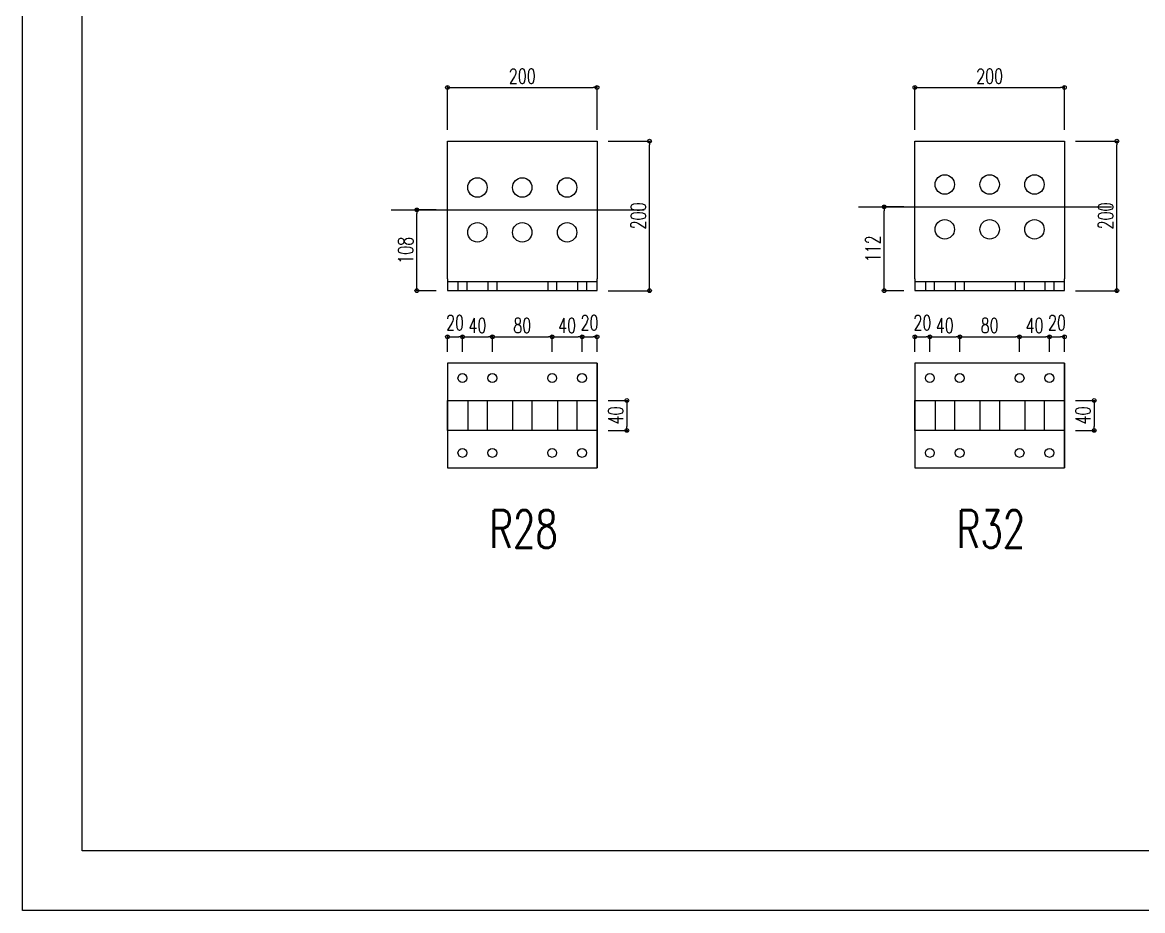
# Model space of a CAD drawing. Header units: millimetres. Extents: x -4568 to 36914, y -114 to 17788.
# Drawn here: x 16730 to 18228, y 1548 to 2736 of the extents above; entities that cross this region are included whole.
import ezdxf

# ---------------------------------------------------------------- set-up
doc = ezdxf.new("R2010")
doc.units = ezdxf.units.MM
doc.header["$LTSCALE"] = 5
doc.linetypes.add('JIS_08_50', pattern=[53, 50, -1.125, 0.75, -1.125])
doc.layers.get('0').update_dxf_attribs({"color": 255})
doc.layers.get('DEFPOINTS').update_dxf_attribs({"color": 255})
for name, color, linetype in [('01', 7, 'Continuous'), ('CENTER', 2, 'JIS_08_50'), ('寸法', 4, 'Continuous'), ('溶接', 241, 'Continuous')]:
    doc.layers.add(name, color=color, linetype=linetype)
doc.styles.add('KANJI', font='simplex.shx', dxfattribs={"width": 0.7, "bigfont": 'extfont2.shx'})
doc.styles.add('SUNPOU2', font='simplex.shx', dxfattribs={"width": 0.7, "height": 50, "bigfont": 'extfont2.shx'})
doc.dimstyles.new('一般寸法-小さめ', dxfattribs={"dimscale": 10, "dimtxt": 2, "dimasz": 0.5, "dimexe": 0.125, "dimexo": 1.5, "dimgap": 0.5, "dimtad": 1, "dimtxsty": 'KANJI', "dimblk": 'ORIGIN', "dimcen": 0, "dimclrd": 256, "dimclre": 256, "dimclrt": 256, "dimadec": 0, "dimazin": 0, "dimtfac": 1, "dimtmove": 2, "dimatfit": 2, "dimfxl": 0, "dimtolj": 2, "dimlwd": 5, "dimlwe": 5, "dimarcsym": 0})

# ---------------------------------------------------------------- blocks, each defined once
blk = doc.blocks.new('_Origin')
at = {"color": 0, "linetype": 'ByBlock', "lineweight": -2}
blk.add_line((0, 0), (-1, 0), dxfattribs=at)
blk.add_circle((0, 0), 0.5, dxfattribs=at)
blk = doc.blocks.new('*D1251')
at = {"layer": 'DEFPOINTS', "color": 0, "transparency": 16777216}
for p in [(17257.2, 2484.9), (17298.3, 2484.9), (17298.3, 2376.9)]:
    blk.add_point(p, dxfattribs=at)
at = {"layer": '寸法', "linetype": 'Continuous', "lineweight": 5, "transparency": 16777216}
for p, q in [((17283.3, 2484.9), (17255.9, 2484.9)), ((17257.2, 2381.9), (17257.2, 2479.9)), ((17283.3, 2376.9), (17255.9, 2376.9))]:
    blk.add_line(p, q, dxfattribs=at)
at = {"layer": '寸法', "lineweight": 5, "transparency": 16777216, "xscale": 5, "yscale": 5, "zscale": 5}
for p, rotation in [((17257.2, 2484.9), 90), ((17257.2, 2376.9), 270)]:
    blk.add_blockref('_Origin', p, dxfattribs=dict(at, rotation=rotation))
at = {"layer": '寸法', "linetype": 'Continuous', "transparency": 16777216, "insert": (17242.2, 2430.9), "char_height": 20, "attachment_point": 5, "rotation": 90, "style": 'KANJI'}
blk.add_mtext('\\A2;108', dxfattribs=at)
blk = doc.blocks.new('*D1252')
at = {"layer": 'DEFPOINTS', "color": 0, "transparency": 16777216}
for p in [(17882.4, 2488.9), (17923.6, 2488.9), (17923.6, 2376.9)]:
    blk.add_point(p, dxfattribs=at)
at = {"layer": '寸法', "linetype": 'Continuous', "lineweight": 5, "transparency": 16777216}
for p, q in [((17908.6, 2488.9), (17881.2, 2488.9)), ((17882.4, 2381.9), (17882.4, 2483.9)), ((17908.6, 2376.9), (17881.2, 2376.9))]:
    blk.add_line(p, q, dxfattribs=at)
at = {"layer": '寸法', "lineweight": 5, "transparency": 16777216, "xscale": 5, "yscale": 5, "zscale": 5}
for p, rotation in [((17882.4, 2488.9), 90), ((17882.4, 2376.9), 270)]:
    blk.add_blockref('_Origin', p, dxfattribs=dict(at, rotation=rotation))
at = {"layer": '寸法', "linetype": 'Continuous', "transparency": 16777216, "insert": (17867.4, 2432.9), "char_height": 20, "attachment_point": 5, "rotation": 90, "style": 'KANJI'}
blk.add_mtext('\\A2;112', dxfattribs=at)
blk = doc.blocks.new('*D1259')
at = {"layer": 'DEFPOINTS', "color": 0, "transparency": 16777216}
for p in [(17498.3, 2648.8), (17298.3, 2576.9), (17498.3, 2576.9)]:
    blk.add_point(p, dxfattribs=at)
at = {"layer": '寸法', "linetype": 'Continuous', "lineweight": 5, "transparency": 16777216}
for p, q in [((17298.3, 2591.9), (17298.3, 2650)), ((17303.3, 2648.8), (17493.3, 2648.8)), ((17498.3, 2591.9), (17498.3, 2650))]:
    blk.add_line(p, q, dxfattribs=at)
at = {"layer": '寸法', "lineweight": 5, "transparency": 16777216, "xscale": 5, "yscale": 5, "zscale": 5, "rotation": 180}
blk.add_blockref('_Origin', (17298.3, 2648.8), dxfattribs=at)
at = {"layer": '寸法', "lineweight": 5, "transparency": 16777216, "xscale": 5, "yscale": 5, "zscale": 5}
blk.add_blockref('_Origin', (17498.3, 2648.8), dxfattribs=at)
at = {"layer": '寸法', "linetype": 'Continuous', "transparency": 16777216, "insert": (17398.3, 2663.8), "char_height": 20, "attachment_point": 5, "style": 'KANJI'}
blk.add_mtext('\\A2;200', dxfattribs=at)
blk = doc.blocks.new('*D1260')
at = {"layer": 'DEFPOINTS', "color": 0, "transparency": 16777216}
for p in [(18123.6, 2648.8), (17923.6, 2576.9), (18123.6, 2576.9)]:
    blk.add_point(p, dxfattribs=at)
at = {"layer": '寸法', "linetype": 'Continuous', "lineweight": 5, "transparency": 16777216}
for p, q in [((17923.6, 2591.9), (17923.6, 2650)), ((17928.6, 2648.8), (18118.6, 2648.8)), ((18123.6, 2591.9), (18123.6, 2650))]:
    blk.add_line(p, q, dxfattribs=at)
at = {"layer": '寸法', "lineweight": 5, "transparency": 16777216, "xscale": 5, "yscale": 5, "zscale": 5, "rotation": 180}
blk.add_blockref('_Origin', (17923.6, 2648.8), dxfattribs=at)
at = {"layer": '寸法', "lineweight": 5, "transparency": 16777216, "xscale": 5, "yscale": 5, "zscale": 5}
blk.add_blockref('_Origin', (18123.6, 2648.8), dxfattribs=at)
at = {"layer": '寸法', "linetype": 'Continuous', "transparency": 16777216, "insert": (18023.6, 2663.8), "char_height": 20, "attachment_point": 5, "style": 'KANJI'}
blk.add_mtext('\\A2;200', dxfattribs=at)
blk = doc.blocks.new('*D1264')
at = {"layer": 'DEFPOINTS', "color": 0, "transparency": 16777216}
for p in [(17498.3, 2230), (17498.3, 2190), (17538.2, 2190)]:
    blk.add_point(p, dxfattribs=at)
at = {"layer": '寸法', "linetype": 'Continuous', "lineweight": 5, "transparency": 16777216}
for p, q in [((17513.3, 2230), (17539.5, 2230)), ((17538.2, 2225), (17538.2, 2195)), ((17513.3, 2190), (17539.5, 2190))]:
    blk.add_line(p, q, dxfattribs=at)
at = {"layer": '寸法', "lineweight": 5, "transparency": 16777216, "xscale": 5, "yscale": 5, "zscale": 5}
for p, rotation in [((17538.2, 2230), 90), ((17538.2, 2190), 270)]:
    blk.add_blockref('_Origin', p, dxfattribs=dict(at, rotation=rotation))
at = {"layer": '寸法', "linetype": 'Continuous', "transparency": 16777216, "insert": (17523.2, 2210), "char_height": 20, "attachment_point": 5, "rotation": 90, "style": 'KANJI'}
blk.add_mtext('\\A2;40', dxfattribs=at)
blk = doc.blocks.new('*D1265')
at = {"layer": 'DEFPOINTS', "color": 0, "transparency": 16777216}
for p in [(18123.6, 2230), (18123.6, 2190), (18163.5, 2190)]:
    blk.add_point(p, dxfattribs=at)
at = {"layer": '寸法', "linetype": 'Continuous', "lineweight": 5, "transparency": 16777216}
for p, q in [((18138.6, 2230), (18164.8, 2230)), ((18163.5, 2225), (18163.5, 2195)), ((18138.6, 2190), (18164.8, 2190))]:
    blk.add_line(p, q, dxfattribs=at)
at = {"layer": '寸法', "lineweight": 5, "transparency": 16777216, "xscale": 5, "yscale": 5, "zscale": 5}
for p, rotation in [((18163.5, 2230), 90), ((18163.5, 2190), 270)]:
    blk.add_blockref('_Origin', p, dxfattribs=dict(at, rotation=rotation))
at = {"layer": '寸法', "linetype": 'Continuous', "transparency": 16777216, "insert": (18148.5, 2210), "char_height": 20, "attachment_point": 5, "rotation": 90, "style": 'KANJI'}
blk.add_mtext('\\A2;40', dxfattribs=at)
blk = doc.blocks.new('*D1286')
at = {"layer": 'DEFPOINTS', "color": 0, "transparency": 16777216}
for p in [(17318.3, 2315.3), (17298.3, 2280), (17318.3, 2280)]:
    blk.add_point(p, dxfattribs=at)
at = {"layer": '寸法', "linetype": 'Continuous', "lineweight": 5, "transparency": 16777216}
for p, q in [((17298.3, 2295), (17298.3, 2316.5)), ((17303.3, 2315.3), (17313.3, 2315.3)), ((17318.3, 2295), (17318.3, 2316.5))]:
    blk.add_line(p, q, dxfattribs=at)
at = {"layer": '寸法', "lineweight": 5, "transparency": 16777216, "xscale": 5, "yscale": 5, "zscale": 5, "rotation": 180}
blk.add_blockref('_Origin', (17298.3, 2315.3), dxfattribs=at)
at = {"layer": '寸法', "lineweight": 5, "transparency": 16777216, "xscale": 5, "yscale": 5, "zscale": 5}
blk.add_blockref('_Origin', (17318.3, 2315.3), dxfattribs=at)
at = {"layer": '寸法', "linetype": 'Continuous', "transparency": 16777216, "insert": (17308.3, 2334), "char_height": 20, "attachment_point": 5, "style": 'KANJI'}
blk.add_mtext('\\A2;20', dxfattribs=at)
blk = doc.blocks.new('*D1287')
at = {"layer": 'DEFPOINTS', "color": 0, "transparency": 16777216}
for p in [(17358.3, 2315.3), (17318.3, 2280), (17358.3, 2280)]:
    blk.add_point(p, dxfattribs=at)
at = {"layer": '寸法', "linetype": 'Continuous', "lineweight": 5, "transparency": 16777216}
for p, q in [((17318.3, 2295), (17318.3, 2316.5)), ((17323.3, 2315.3), (17353.3, 2315.3)), ((17358.3, 2295), (17358.3, 2316.5))]:
    blk.add_line(p, q, dxfattribs=at)
at = {"layer": '寸法', "lineweight": 5, "transparency": 16777216, "xscale": 5, "yscale": 5, "zscale": 5, "rotation": 180}
blk.add_blockref('_Origin', (17318.3, 2315.3), dxfattribs=at)
at = {"layer": '寸法', "lineweight": 5, "transparency": 16777216, "xscale": 5, "yscale": 5, "zscale": 5}
blk.add_blockref('_Origin', (17358.3, 2315.3), dxfattribs=at)
at = {"layer": '寸法', "linetype": 'Continuous', "transparency": 16777216, "insert": (17338.3, 2330.3), "char_height": 20, "attachment_point": 5, "style": 'KANJI'}
blk.add_mtext('\\A2;40', dxfattribs=at)
blk = doc.blocks.new('*D1288')
at = {"layer": 'DEFPOINTS', "color": 0, "transparency": 16777216}
for p in [(17438.3, 2315.3), (17358.3, 2280), (17438.3, 2280)]:
    blk.add_point(p, dxfattribs=at)
at = {"layer": '寸法', "linetype": 'Continuous', "lineweight": 5, "transparency": 16777216}
for p, q in [((17358.3, 2295), (17358.3, 2316.5)), ((17363.3, 2315.3), (17433.3, 2315.3)), ((17438.3, 2295), (17438.3, 2316.5))]:
    blk.add_line(p, q, dxfattribs=at)
at = {"layer": '寸法', "lineweight": 5, "transparency": 16777216, "xscale": 5, "yscale": 5, "zscale": 5, "rotation": 180}
blk.add_blockref('_Origin', (17358.3, 2315.3), dxfattribs=at)
at = {"layer": '寸法', "lineweight": 5, "transparency": 16777216, "xscale": 5, "yscale": 5, "zscale": 5}
blk.add_blockref('_Origin', (17438.3, 2315.3), dxfattribs=at)
at = {"layer": '寸法', "linetype": 'Continuous', "transparency": 16777216, "insert": (17398.3, 2330.3), "char_height": 20, "attachment_point": 5, "style": 'KANJI'}
blk.add_mtext('\\A2;80', dxfattribs=at)
blk = doc.blocks.new('*D1289')
at = {"layer": 'DEFPOINTS', "color": 0, "transparency": 16777216}
for p in [(17478.3, 2315.3), (17438.3, 2280), (17478.3, 2280)]:
    blk.add_point(p, dxfattribs=at)
at = {"layer": '寸法', "linetype": 'Continuous', "lineweight": 5, "transparency": 16777216}
for p, q in [((17438.3, 2295), (17438.3, 2316.5)), ((17443.3, 2315.3), (17473.3, 2315.3)), ((17478.3, 2295), (17478.3, 2316.5))]:
    blk.add_line(p, q, dxfattribs=at)
at = {"layer": '寸法', "lineweight": 5, "transparency": 16777216, "xscale": 5, "yscale": 5, "zscale": 5, "rotation": 180}
blk.add_blockref('_Origin', (17438.3, 2315.3), dxfattribs=at)
at = {"layer": '寸法', "lineweight": 5, "transparency": 16777216, "xscale": 5, "yscale": 5, "zscale": 5}
blk.add_blockref('_Origin', (17478.3, 2315.3), dxfattribs=at)
at = {"layer": '寸法', "linetype": 'Continuous', "transparency": 16777216, "insert": (17458.3, 2330.3), "char_height": 20, "attachment_point": 5, "style": 'KANJI'}
blk.add_mtext('\\A2;40', dxfattribs=at)
blk = doc.blocks.new('*D1290')
at = {"layer": 'DEFPOINTS', "color": 0, "transparency": 16777216}
for p in [(17498.3, 2315.3), (17478.3, 2280), (17498.3, 2280)]:
    blk.add_point(p, dxfattribs=at)
at = {"layer": '寸法', "linetype": 'Continuous', "lineweight": 5, "transparency": 16777216}
for p, q in [((17478.3, 2295), (17478.3, 2316.5)), ((17483.3, 2315.3), (17493.3, 2315.3)), ((17498.3, 2295), (17498.3, 2316.5))]:
    blk.add_line(p, q, dxfattribs=at)
at = {"layer": '寸法', "lineweight": 5, "transparency": 16777216, "xscale": 5, "yscale": 5, "zscale": 5, "rotation": 180}
blk.add_blockref('_Origin', (17478.3, 2315.3), dxfattribs=at)
at = {"layer": '寸法', "lineweight": 5, "transparency": 16777216, "xscale": 5, "yscale": 5, "zscale": 5}
blk.add_blockref('_Origin', (17498.3, 2315.3), dxfattribs=at)
at = {"layer": '寸法', "linetype": 'Continuous', "transparency": 16777216, "insert": (17488.3, 2334), "char_height": 20, "attachment_point": 5, "style": 'KANJI'}
blk.add_mtext('\\A2;20', dxfattribs=at)
blk = doc.blocks.new('*D1291')
at = {"layer": 'DEFPOINTS', "color": 0, "transparency": 16777216}
for p in [(17943.6, 2315.3), (17923.6, 2280), (17943.6, 2280)]:
    blk.add_point(p, dxfattribs=at)
at = {"layer": '寸法', "linetype": 'Continuous', "lineweight": 5, "transparency": 16777216}
for p, q in [((17923.6, 2295), (17923.6, 2316.5)), ((17928.6, 2315.3), (17938.6, 2315.3)), ((17943.6, 2295), (17943.6, 2316.5))]:
    blk.add_line(p, q, dxfattribs=at)
at = {"layer": '寸法', "lineweight": 5, "transparency": 16777216, "xscale": 5, "yscale": 5, "zscale": 5, "rotation": 180}
blk.add_blockref('_Origin', (17923.6, 2315.3), dxfattribs=at)
at = {"layer": '寸法', "lineweight": 5, "transparency": 16777216, "xscale": 5, "yscale": 5, "zscale": 5}
blk.add_blockref('_Origin', (17943.6, 2315.3), dxfattribs=at)
at = {"layer": '寸法', "linetype": 'Continuous', "transparency": 16777216, "insert": (17933.6, 2334), "char_height": 20, "attachment_point": 5, "style": 'KANJI'}
blk.add_mtext('\\A2;20', dxfattribs=at)
blk = doc.blocks.new('*D1292')
at = {"layer": 'DEFPOINTS', "color": 0, "transparency": 16777216}
for p in [(17983.6, 2315.3), (17943.6, 2280), (17983.6, 2280)]:
    blk.add_point(p, dxfattribs=at)
at = {"layer": '寸法', "linetype": 'Continuous', "lineweight": 5, "transparency": 16777216}
for p, q in [((17943.6, 2295), (17943.6, 2316.5)), ((17948.6, 2315.3), (17978.6, 2315.3)), ((17983.6, 2295), (17983.6, 2316.5))]:
    blk.add_line(p, q, dxfattribs=at)
at = {"layer": '寸法', "lineweight": 5, "transparency": 16777216, "xscale": 5, "yscale": 5, "zscale": 5, "rotation": 180}
blk.add_blockref('_Origin', (17943.6, 2315.3), dxfattribs=at)
at = {"layer": '寸法', "lineweight": 5, "transparency": 16777216, "xscale": 5, "yscale": 5, "zscale": 5}
blk.add_blockref('_Origin', (17983.6, 2315.3), dxfattribs=at)
at = {"layer": '寸法', "linetype": 'Continuous', "transparency": 16777216, "insert": (17963.6, 2330.3), "char_height": 20, "attachment_point": 5, "style": 'KANJI'}
blk.add_mtext('\\A2;40', dxfattribs=at)
blk = doc.blocks.new('*D1293')
at = {"layer": 'DEFPOINTS', "color": 0, "transparency": 16777216}
for p in [(18063.6, 2315.3), (17983.6, 2280), (18063.6, 2280)]:
    blk.add_point(p, dxfattribs=at)
at = {"layer": '寸法', "linetype": 'Continuous', "lineweight": 5, "transparency": 16777216}
for p, q in [((17983.6, 2295), (17983.6, 2316.5)), ((17988.6, 2315.3), (18058.6, 2315.3)), ((18063.6, 2295), (18063.6, 2316.5))]:
    blk.add_line(p, q, dxfattribs=at)
at = {"layer": '寸法', "lineweight": 5, "transparency": 16777216, "xscale": 5, "yscale": 5, "zscale": 5, "rotation": 180}
blk.add_blockref('_Origin', (17983.6, 2315.3), dxfattribs=at)
at = {"layer": '寸法', "lineweight": 5, "transparency": 16777216, "xscale": 5, "yscale": 5, "zscale": 5}
blk.add_blockref('_Origin', (18063.6, 2315.3), dxfattribs=at)
at = {"layer": '寸法', "linetype": 'Continuous', "transparency": 16777216, "insert": (18023.6, 2330.3), "char_height": 20, "attachment_point": 5, "style": 'KANJI'}
blk.add_mtext('\\A2;80', dxfattribs=at)
blk = doc.blocks.new('*D1294')
at = {"layer": 'DEFPOINTS', "color": 0, "transparency": 16777216}
for p in [(18103.6, 2315.3), (18063.6, 2280), (18103.6, 2280)]:
    blk.add_point(p, dxfattribs=at)
at = {"layer": '寸法', "linetype": 'Continuous', "lineweight": 5, "transparency": 16777216}
for p, q in [((18063.6, 2295), (18063.6, 2316.5)), ((18068.6, 2315.3), (18098.6, 2315.3)), ((18103.6, 2295), (18103.6, 2316.5))]:
    blk.add_line(p, q, dxfattribs=at)
at = {"layer": '寸法', "lineweight": 5, "transparency": 16777216, "xscale": 5, "yscale": 5, "zscale": 5, "rotation": 180}
blk.add_blockref('_Origin', (18063.6, 2315.3), dxfattribs=at)
at = {"layer": '寸法', "lineweight": 5, "transparency": 16777216, "xscale": 5, "yscale": 5, "zscale": 5}
blk.add_blockref('_Origin', (18103.6, 2315.3), dxfattribs=at)
at = {"layer": '寸法', "linetype": 'Continuous', "transparency": 16777216, "insert": (18083.6, 2330.3), "char_height": 20, "attachment_point": 5, "style": 'KANJI'}
blk.add_mtext('\\A2;40', dxfattribs=at)
blk = doc.blocks.new('*D1295')
at = {"layer": 'DEFPOINTS', "color": 0, "transparency": 16777216}
for p in [(18123.6, 2315.3), (18103.6, 2280), (18123.6, 2280)]:
    blk.add_point(p, dxfattribs=at)
at = {"layer": '寸法', "linetype": 'Continuous', "lineweight": 5, "transparency": 16777216}
for p, q in [((18103.6, 2295), (18103.6, 2316.5)), ((18108.6, 2315.3), (18118.6, 2315.3)), ((18123.6, 2295), (18123.6, 2316.5))]:
    blk.add_line(p, q, dxfattribs=at)
at = {"layer": '寸法', "lineweight": 5, "transparency": 16777216, "xscale": 5, "yscale": 5, "zscale": 5, "rotation": 180}
blk.add_blockref('_Origin', (18103.6, 2315.3), dxfattribs=at)
at = {"layer": '寸法', "lineweight": 5, "transparency": 16777216, "xscale": 5, "yscale": 5, "zscale": 5}
blk.add_blockref('_Origin', (18123.6, 2315.3), dxfattribs=at)
at = {"layer": '寸法', "linetype": 'Continuous', "transparency": 16777216, "insert": (18113.6, 2334), "char_height": 20, "attachment_point": 5, "style": 'KANJI'}
blk.add_mtext('\\A2;20', dxfattribs=at)
blk = doc.blocks.new('*D1300')
at = {"layer": 'DEFPOINTS', "color": 0, "transparency": 16777216}
for p in [(18123.6, 2576.9), (18193.8, 2576.9), (18123.6, 2376.9)]:
    blk.add_point(p, dxfattribs=at)
at = {"layer": '寸法', "linetype": 'Continuous', "lineweight": 5, "transparency": 16777216}
for p, q in [((18138.6, 2576.9), (18195, 2576.9)), ((18193.8, 2381.9), (18193.8, 2571.9)), ((18138.6, 2376.9), (18195, 2376.9))]:
    blk.add_line(p, q, dxfattribs=at)
at = {"layer": '寸法', "lineweight": 5, "transparency": 16777216, "xscale": 5, "yscale": 5, "zscale": 5}
for p, rotation in [((18193.8, 2576.9), 90), ((18193.8, 2376.9), 270)]:
    blk.add_blockref('_Origin', p, dxfattribs=dict(at, rotation=rotation))
at = {"layer": '寸法', "linetype": 'Continuous', "transparency": 16777216, "insert": (18178.8, 2476.9), "char_height": 20, "attachment_point": 5, "rotation": 90, "style": 'KANJI'}
blk.add_mtext('\\A2;200', dxfattribs=at)
blk = doc.blocks.new('*D1301')
at = {"layer": 'DEFPOINTS', "color": 0, "transparency": 16777216}
for p in [(17498.3, 2576.9), (17568.5, 2576.9), (17498.3, 2376.9)]:
    blk.add_point(p, dxfattribs=at)
at = {"layer": '寸法', "linetype": 'Continuous', "lineweight": 5, "transparency": 16777216}
for p, q in [((17513.3, 2576.9), (17569.7, 2576.9)), ((17568.5, 2381.9), (17568.5, 2571.9)), ((17513.3, 2376.9), (17569.7, 2376.9))]:
    blk.add_line(p, q, dxfattribs=at)
at = {"layer": '寸法', "lineweight": 5, "transparency": 16777216, "xscale": 5, "yscale": 5, "zscale": 5}
for p, rotation in [((17568.5, 2576.9), 90), ((17568.5, 2376.9), 270)]:
    blk.add_blockref('_Origin', p, dxfattribs=dict(at, rotation=rotation))
at = {"layer": '寸法', "linetype": 'Continuous', "transparency": 16777216, "insert": (17553.5, 2476.9), "char_height": 20, "attachment_point": 5, "rotation": 90, "style": 'KANJI'}
blk.add_mtext('\\A2;200', dxfattribs=at)

msp = doc.modelspace()

# ---------------------------------------------------------------- linework, layer by layer
at = {"linetype": 'Continuous', "lineweight": -3}
for points in [[(16729.543, 3923.718), (20093.543, 3923.718), (20093.543, 1547.718), (16729.543, 1547.718)], [(16809.543, 3843.718), (20013.543, 3843.718), (20013.543, 1627.718), (16809.543, 1627.718)]]:
    msp.add_lwpolyline(points, close=True, dxfattribs=at)
at = {"layer": '01', "linetype": 'Continuous'}
for p, q in [((17312.297, 2388.923), (17312.297, 2376.923)), ((17324.297, 2388.923), (17324.297, 2376.923)), ((17352.297, 2388.923), (17352.297, 2376.923)), ((17364.297, 2388.923), (17364.297, 2376.923)), ((17432.297, 2388.923), (17432.297, 2376.923)), ((17444.297, 2388.923), (17444.297, 2376.923)), ((17472.297, 2388.923), (17472.297, 2376.923)), ((17484.297, 2388.923), (17484.297, 2376.923)), ((17937.573, 2388.923), (17937.573, 2376.923)), ((17949.573, 2388.923), (17949.573, 2376.923)), ((17977.573, 2388.923), (17977.573, 2376.923)), ((17989.573, 2388.923), (17989.573, 2376.923)), ((18057.573, 2388.923), (18057.573, 2376.923)), ((18069.573, 2388.923), (18069.573, 2376.923)), ((18097.573, 2388.923), (18097.573, 2376.923)), ((18109.573, 2388.923), (18109.573, 2376.923)), ((17325.297, 2229.976), (17325.297, 2189.976)), ((17351.297, 2229.976), (17351.297, 2189.976)), ((17385.297, 2229.976), (17385.297, 2189.976)), ((17411.297, 2229.976), (17411.297, 2189.976)), ((17445.297, 2229.976), (17445.297, 2189.976)), ((17471.297, 2229.976), (17471.297, 2189.976)), ((17950.573, 2229.976), (17950.573, 2189.976)), ((17976.573, 2229.976), (17976.573, 2189.976)), ((18010.573, 2229.976), (18010.573, 2189.976)), ((18036.573, 2229.976), (18036.573, 2189.976)), ((18070.573, 2229.976), (18070.573, 2189.976)), ((18096.573, 2229.976), (18096.573, 2189.976))]:
    msp.add_line(p, q, dxfattribs=at)
at = {"layer": 'CENTER', "linetype": 'Continuous'}
for p, q in [((17848.318, 2488.923), (18186.725, 2488.923)), ((17223.042, 2484.923), (17561.449, 2484.923))]:
    msp.add_line(p, q, dxfattribs=at)
at = {"layer": '溶接', "linetype": 'Continuous'}
for p, q in [((17298.297, 2392.923), (17298.297, 2576.923)), ((17298.297, 2576.923), (17498.297, 2576.923)), ((17498.297, 2576.923), (17498.297, 2392.923)), ((17923.573, 2392.923), (17923.573, 2576.923)), ((17923.573, 2576.923), (18123.573, 2576.923)), ((18123.573, 2576.923), (18123.573, 2392.923)), ((17298.297, 2392.923), (17298.297, 2376.923)), ((17498.297, 2388.923), (17298.297, 2388.923)), ((17498.297, 2376.923), (17498.297, 2392.923)), ((17923.573, 2392.923), (17923.573, 2376.923)), ((18123.573, 2388.923), (17923.573, 2388.923)), ((18123.573, 2376.923), (18123.573, 2392.923)), ((17298.297, 2376.923), (17498.297, 2376.923)), ((17923.573, 2376.923), (18123.573, 2376.923)), ((17298.297, 2279.976), (17298.297, 2139.976)), ((17498.297, 2279.976), (17298.297, 2279.976)), ((17298.297, 2279.976), (17298.297, 2139.976)), ((17498.297, 2139.976), (17498.297, 2279.976)), ((17498.297, 2279.976), (17498.297, 2139.976)), ((17923.573, 2279.976), (17923.573, 2139.976)), ((18123.573, 2279.976), (17923.573, 2279.976)), ((17923.573, 2279.976), (17923.573, 2139.976)), ((18123.573, 2139.976), (18123.573, 2279.976)), ((18123.573, 2279.976), (18123.573, 2139.976)), ((17298.297, 2139.976), (17498.297, 2139.976)), ((17923.573, 2139.976), (18123.573, 2139.976))]:
    msp.add_line(p, q, dxfattribs=at)
for points in [[(17298.297, 2189.976), (17298.297, 2229.976), (17498.297, 2229.976), (17498.297, 2189.976)], [(17923.573, 2189.976), (17923.573, 2229.976), (18123.573, 2229.976), (18123.573, 2189.976)]]:
    msp.add_lwpolyline(points, close=True, dxfattribs=at)
for centre, radius in [((17338.297, 2514.923), 13), ((17398.297, 2514.923), 13), ((17458.297, 2514.923), 13), ((17963.573, 2518.923), 13), ((18023.573, 2518.923), 13), ((18083.573, 2518.923), 13), ((17338.297, 2454.923), 13), ((17398.297, 2454.923), 13), ((17458.297, 2454.923), 13), ((17963.573, 2458.923), 13), ((18023.573, 2458.923), 13), ((18083.573, 2458.923), 13), ((17318.297, 2259.976), 6), ((17358.297, 2259.976), 6), ((17438.297, 2259.976), 6), ((17478.297, 2259.976), 6), ((17943.573, 2259.976), 6), ((17983.573, 2259.976), 6), ((18063.573, 2259.976), 6), ((18103.573, 2259.976), 6), ((17318.297, 2159.976), 6), ((17358.297, 2159.976), 6), ((17438.297, 2159.976), 6), ((17478.297, 2159.976), 6), ((17943.573, 2159.976), 6), ((17983.573, 2159.976), 6), ((18063.573, 2159.976), 6), ((18103.573, 2159.976), 6)]:
    msp.add_circle(centre, radius, dxfattribs=at)

# ---------------------------------------------------------------- texts
at = {"layer": '01', "linetype": 'Continuous', "style": 'SUNPOU2', "width": 0.7}
for s, p in [('R28', (17354.342, 2033.135)), ('R32', (17979.618, 2033.135))]:
    msp.add_text(s, height=50, dxfattribs=at).set_placement(p)

# ---------------------------------------------------------------- dimensions: what is measured, and where the dimension line sits
at = {"layer": '寸法', "linetype": 'Continuous'}
for base, p1, p2, picture, middle in [((17498.297, 2648.757), (17298.297, 2576.923), (17498.297, 2576.923), '*D1259', (17398.297, 2663.757)), ((18123.573, 2648.757), (17923.573, 2576.923), (18123.573, 2576.923), '*D1260', (18023.573, 2663.757)), ((17318.297, 2315.289), (17298.297, 2279.976), (17318.297, 2279.976), '*D1286', (17308.297, 2334.039)), ((17358.297, 2315.289), (17318.297, 2279.976), (17358.297, 2279.976), '*D1287', (17338.297, 2330.289)), ((17438.297, 2315.289), (17358.297, 2279.976), (17438.297, 2279.976), '*D1288', (17398.297, 2330.289)), ((17478.297, 2315.289), (17438.297, 2279.976), (17478.297, 2279.976), '*D1289', (17458.297, 2330.289)), ((17498.297, 2315.289), (17478.297, 2279.976), (17498.297, 2279.976), '*D1290', (17488.297, 2334.039)), ((17943.573, 2315.289), (17923.573, 2279.976), (17943.573, 2279.976), '*D1291', (17933.573, 2334.039)), ((17983.573, 2315.289), (17943.573, 2279.976), (17983.573, 2279.976), '*D1292', (17963.573, 2330.289)), ((18063.573, 2315.289), (17983.573, 2279.976), (18063.573, 2279.976), '*D1293', (18023.573, 2330.289)), ((18103.573, 2315.289), (18063.573, 2279.976), (18103.573, 2279.976), '*D1294', (18083.573, 2330.289)), ((18123.573, 2315.289), (18103.573, 2279.976), (18123.573, 2279.976), '*D1295', (18113.573, 2334.039))]:
    dim = msp.add_linear_dim(base=base, p1=p1, p2=p2, dimstyle='一般寸法-小さめ', dxfattribs=at)
    dim.commit()
    dim.dimension.update_dxf_attribs({"geometry": picture, "text_midpoint": middle})
for base, p1, p2, picture, middle in [((17568.475, 2576.923), (17498.297, 2376.923), (17498.297, 2576.923), '*D1301', (17553.475, 2476.923)), ((18193.752, 2576.923), (18123.573, 2376.923), (18123.573, 2576.923), '*D1300', (18178.752, 2476.923)), ((17882.449, 2488.923), (17923.573, 2376.923), (17923.573, 2488.923), '*D1252', (17867.449, 2432.923)), ((17257.173, 2484.923), (17298.297, 2376.923), (17298.297, 2484.923), '*D1251', (17242.173, 2430.923)), ((17538.226, 2189.976), (17498.297, 2229.976), (17498.297, 2189.976), '*D1264', (17523.226, 2209.976)), ((18163.503, 2189.976), (18123.573, 2229.976), (18123.573, 2189.976), '*D1265', (18148.503, 2209.976))]:
    dim = msp.add_linear_dim(base=base, p1=p1, p2=p2, angle=90, dimstyle='一般寸法-小さめ', dxfattribs=at)
    dim.commit()
    dim.dimension.update_dxf_attribs({"geometry": picture, "text_midpoint": middle})

doc.saveas('drawing.dxf')
